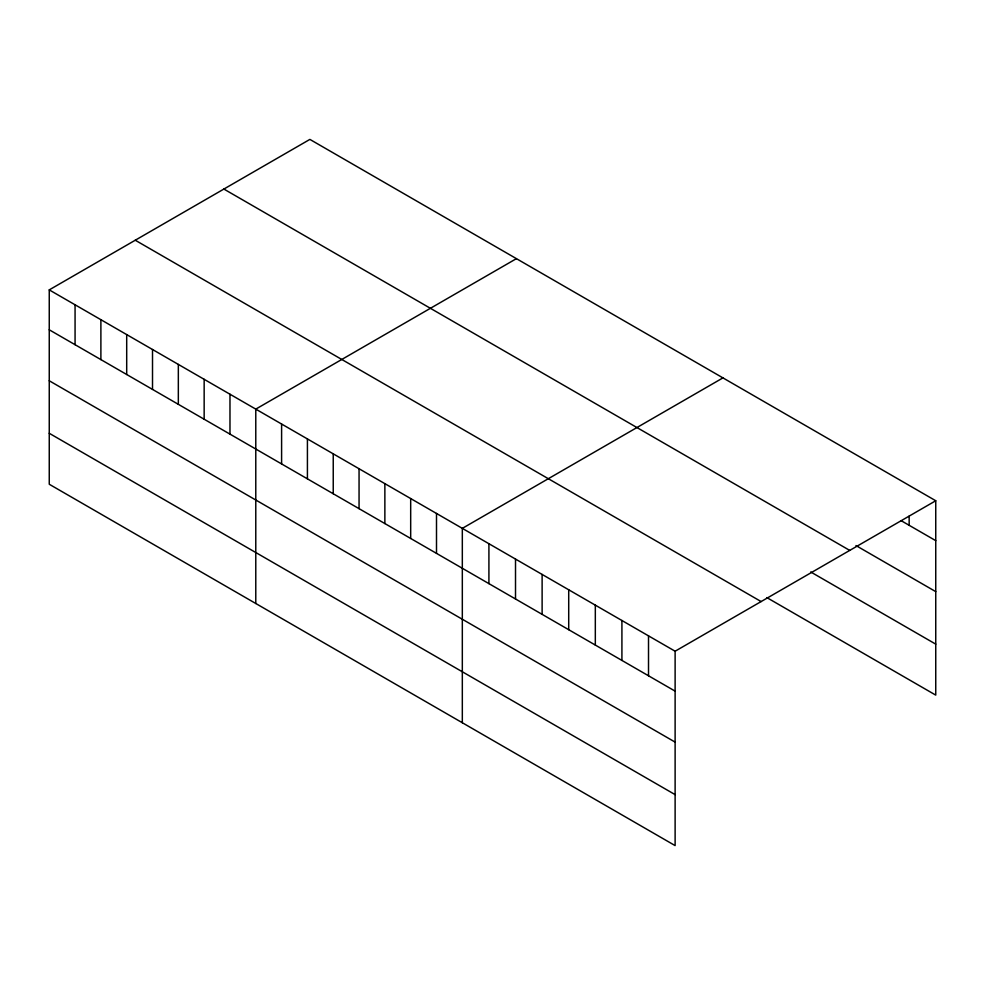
<?xml version="1.0" encoding="UTF-8"?>
<svg xmlns="http://www.w3.org/2000/svg" width="985" height="985" viewBox="0 0 985 985"><rect width="100%" height="100%" fill="white"/><g stroke="black" fill="none" stroke-linecap="round" stroke-linejoin="round"><path stroke-width="1.48" d="M49.25 289.885L675.119 651.22L675.119 845.598L49.25 484.251L49.25 289.885L309.881 139.402L935.75 500.749L935.75 695.114L766.847 597.6M516.423 258.649L255.78 409.12L255.78 603.497M722.953 377.883L462.322 528.366L462.322 722.744M675.119 651.22L935.75 500.749M901.176 520.696L935.75 540.654M855.953 545.555L935.75 591.628M223.878 189.058L849.735 550.406M810.729 571.965L935.75 644.141M135.265 240.229L761.122 601.564M49.25 329.79L675.119 691.138M49.25 380.764L675.119 742.111M49.25 433.289L675.119 794.624M909.155 516.091L909.155 525.3M648.512 635.867L648.512 675.772M621.917 620.501L621.917 660.418M595.322 605.147L595.322 645.064M568.714 589.793L568.714 629.711M542.119 574.44L542.119 614.344M515.512 559.074L515.512 598.991M488.917 543.72L488.917 583.637M436.503 513.456L436.503 553.373M410.683 498.558L410.683 538.463M384.864 483.647L384.864 523.564M359.057 468.749L359.057 508.654M333.238 453.839L333.238 493.756M307.418 438.928L307.418 478.845M281.599 424.03L281.599 463.947M229.973 394.222L229.973 434.126M204.154 379.311L204.154 419.228M178.334 364.413L178.334 404.318M152.515 349.503L152.515 389.42M126.696 334.592L126.696 374.509M100.889 319.694L100.889 359.599M75.069 304.784L75.069 344.701"/></g></svg>
